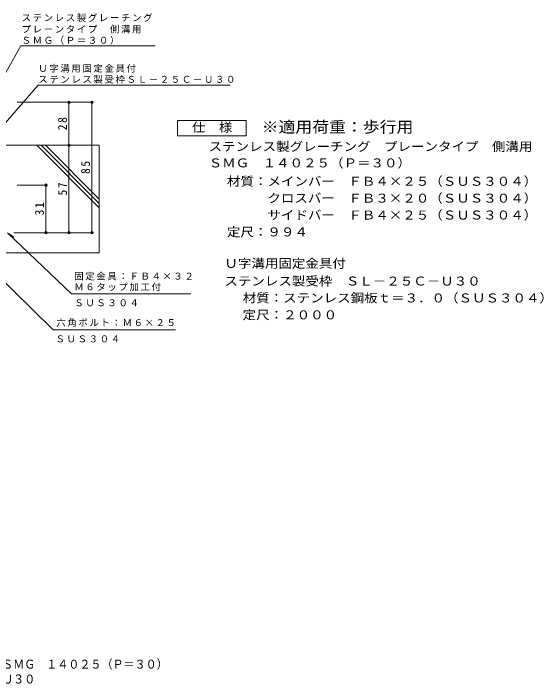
# Model space of a CAD drawing. Units: millimetres, scale not verified. Extents: x -367 to 460, y -387 to 344.
# Drawn here: x 114.5 to 460.4, y -387.3 to 50.1 of the extents above; entities that cross this region are included whole.
import ezdxf
from ezdxf.enums import TextEntityAlignment as Align

# ---------------------------------------------------------------- set-up
doc = ezdxf.new("R2010")
doc.units = ezdxf.units.MM
doc.header["$LTSCALE"] = 2
doc.header["$PDMODE"] = 32
doc.header["$PDSIZE"] = 1.6
for name, color, linetype, lineweight in [('D-4', 7, 'Continuous', 9), ('D-5', 7, 'Continuous', 9), ('D-6', 6, 'Continuous', 9)]:
    doc.layers.add(name, color=color, linetype=linetype, lineweight=lineweight)
doc.layers.add('F-0_F-0ﾚｲﾔ', color=2, linetype='Continuous')
doc.styles.add('ＭＳ ゴシック', font='')
doc.styles.get('ＭＳ ゴシック').set_extended_font_data('MS Gothic')

msp = doc.modelspace()

# ---------------------------------------------------------------- linework, layer by layer
at = {"layer": 'D-4'}
for p, q in [((166.354, -7.867), (117.007, -7.867)), ((150.754, -7.867), (150.754, -35.867)), ((165.754, -92.867), (165.754, -7.867)), ((150.754, -35.867), (150.754, -92.867)), ((136.354, -61.867), (117.007, -61.867)), ((135.754, -92.867), (135.754, -61.867)), ((166.354, -92.867), (114.754, -92.867))]:
    msp.add_line(p, q, dxfattribs=at)
for p in [(150.754, -7.867), (165.754, -7.867), (150.754, -35.867), (135.754, -61.867), (135.754, -92.867), (150.754, -92.867), (165.754, -92.867)]:
    msp.add_point(p, dxfattribs=at)
at = {"layer": 'D-5'}
for p, q in [((98.094, -7.867), (119.379, 29)), ((119.379, 29), (206.89, 29)), ((130.71, 3.398), (106.245, -24.711)), ((130.71, 3.398), (255.997, 3.398)), ((221.467, -29.79), (221.467, -19.79)), ((221.467, -19.79), (266.467, -19.79)), ((230.221, -132.609), (152.406, -132.609))]:
    msp.add_line(p, q, dxfattribs=at)
for points in [[(266.467, -19.79), (266.467, -29.79), (221.467, -29.79)], [(220.335, -156.221), (140.564, -156.221), (47.377, -64.867), (51.374, -67.871)], [(152.406, -132.609), (110.754, -92.867), (114.791, -95.817)]]:
    msp.add_lwpolyline(points, dxfattribs=at)
at = {"layer": 'D-6'}
for p, q in [((170.434, -76.581), (129.72, -35.867)), ((170.434, -73.753), (132.548, -35.867)), ((170.434, -70.924), (135.376, -35.867)), ((99.691, -105.867), (170.434, -105.867))]:
    msp.add_line(p, q, dxfattribs=at)
msp.add_lwpolyline([(102.754, -35.867), (170.434, -35.867), (170.434, -105.867)], dxfattribs=at)

# ---------------------------------------------------------------- texts
at = {"layer": 'D-4', "color": 2, "char_height": 5.865, "attachment_point": 7, "rotation": 90, "style": 'ＭＳ ゴシック'}
for s, insert in [('\\T1.27;\\W0.95;28', (149.554, -26.117)), ('\\T1.27;\\W0.95;85', (164.554, -54.617)), ('\\T1.27;\\W0.95;57', (149.554, -68.617)), ('\\T1.27;\\W0.95;31', (134.554, -81.617))]:
    msp.add_mtext(s, dxfattribs=dict(at, insert=insert))
at = {"layer": 'D-5', "color": 2, "style": 'ＭＳ ゴシック', "width": 1.1}
for s, p in [('仕\u3000様', (230.967, -28.79)), ('ステンレス製グレーチング\u3000プレーンタイプ\u3000側溝用', (241.885, -41.375)), ('ＳＭＧ\u3000１４０２５（Ｐ＝３０）', (241.885, -52.039)), ('材質：メインバー\u3000ＦＢ４×２５（ＳＵＳ３０４）', (253.827, -64.028)), ('\u3000\u3000\u3000クロスバー\u3000ＦＢ３×２０（ＳＵＳ３０４）', (253.827, -75.028)), ('\u3000\u3000\u3000サイドバー\u3000ＦＢ４×２５（ＳＵＳ３０４）', (253.827, -86.028)), ('定尺：９９４', (253.827, -97.028)), ('Ｕ字溝用固定金具付', (252.167, -117.521)), ('ステンレス製受枠\u3000ＳＬ－２５Ｃ－Ｕ３０', (252.167, -129.059)), ('材質：ステンレス鋼板ｔ＝３．０（ＳＵＳ３０４）', (264.11, -140.059)), ('定尺：２０００', (264.11, -151.059))]:
    msp.add_text(s, height=5.865, dxfattribs=at).set_placement(p, align=Align.BOTTOM_LEFT)
at = {"layer": 'D-5', "color": 3, "style": 'ＭＳ ゴシック', "width": 1.1}
msp.add_text('※適用荷重：歩行用', height=7.331, dxfattribs=at).set_placement((276.467, -29.79), align=Align.BOTTOM_LEFT)
at = {"layer": 'D-5', "char_height": 4.399, "attachment_point": 7, "style": 'ＭＳ ゴシック'}
for s, insert in [('\\T1.17;ステンレス製グレーチング', (119.86, 44.526)), ('\\T1.17;プレーンタイプ\u3000側溝用', (119.86, 37.032)), ('\\T1.17;ＳＭＧ（Ｐ＝３０）', (119.86, 29.705)), ('\\T1.17;Ｕ字溝用固定金具付', (130.714, 11.499)), ('\\T1.17;ステンレス製受枠ＳＬ－２５Ｃ－Ｕ３０', (130.714, 4.349)), ('\\T1.17;固定金具：ＦＢ４×３２', (154.221, -123.943)), ('\\T1.17;Ｍ６タップ加工付', (154.221, -130.943)), ('\\T1.17;ＳＵＳ３０４', (154.221, -140.83)), ('\\T1.17;六角ボルト：Ｍ６×２５', (142.513, -154.221)), ('\\T1.17;ＳＵＳ３０４', (141.992, -164.353))]:
    msp.add_mtext(s, dxfattribs=dict(at, insert=insert))
at = {"layer": 'F-0_F-0ﾚｲﾔ', "style": 'ＭＳ ゴシック', "width": 0.9}
for s, p in [('ステンレス製グレーチング\u3000プレーンタイプ\u3000側溝用\u3000ＳＭＧ\u3000１４０２５（Ｐ＝３０）', (-72.822, -378.728)), ('Ｕ字溝用固定金具付ステンレス製受枠\u3000ＳＬ－２５Ｃ－Ｕ３０', (-72.822, -388.42))]:
    msp.add_text(s, height=5.865, dxfattribs=at).set_placement(p, align=Align.BOTTOM_LEFT)

doc.saveas('drawing.dxf')
